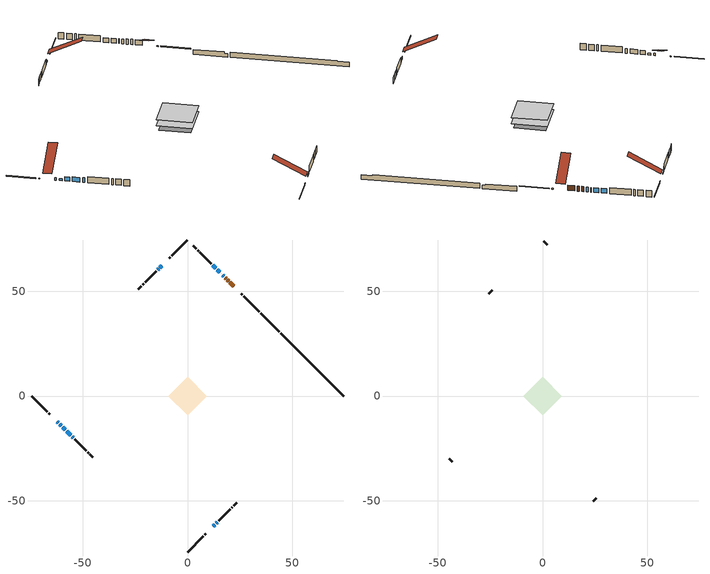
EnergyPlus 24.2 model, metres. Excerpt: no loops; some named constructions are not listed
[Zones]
conditioned space
 floor adiabatic (AdiabaticFloorConstruction): -9.15,0 0,9.15 9.15,0 0,-9.15 z0.38
 floor foundation (Slab1 construction): -8.06,0 0,8.06 8.06,0 0,-8.06 z-1.68
 floor foundation (Slab1 construction 1): -4.34,0 0,4.34 4.34,0 0,-4.34 z-1.68
 wall outside (RimJoist1 construction): 0,-74.46 7.6,-66.86 / -74.46,0 -66.86,-7.6 / 0,74.46 -7.6,66.86 / 34.35,40.11 26.75,47.71 z0.38:0.68
 wall outside (RimJoist2 construction): 8.26,-66.2 8.61,-65.85 / -66.2,-8.26 -65.85,-8.61 / -8.26,66.2 -8.61,65.85 / 26.09,48.37 25.74,48.72 z0.38:0.68
 wall outside (AdiabaticWallConstruction 1): 22.04,52.42 20.28,54.18 / 19.62,54.83 19.05,55.41 / 18.39,56.06 17.98,56.48 z0.38:2.41
 wall outside (AdiabaticWallConstruction): 17.33,57.13 16.79,57.67 / 16.13,58.33 16.06,58.4 / 15.4,59.06 14.15,60.31 / 13.49,60.97 12.05,62.41 / -13.83,60.63 -14.19,60.27 / -57.63,-16.83 -55.69,-18.77 / -55.03,-19.42 -54.42,-20.04 z0.38:2.21; -62.15,-12.31 -61.65,-12.81 z0.38:1.3; 12.31,-62.15 12.96,-61.5 z0.38:1.35; -12.31,62.15 -13.17,61.29 z0.38:0.84; -60.99,-13.47 -60.24,-14.22 / 13.61,-60.85 14.26,-60.2 z0.38:1.09; -59.58,-14.88 -58.29,-16.17 z0.38:2.06
 wall outside (Wall1 construction): 14.91,-59.54 20.35,-54.11 / -53.77,-20.69 -48.33,-26.13 / -14.84,59.62 -20.28,54.18 / 11.4,63.06 5.96,68.5 z0.38:2.82
 wall outside (Wall2 construction): 21.01,-53.45 21.43,-53.03 / -47.67,-26.79 -47.25,-27.21 / -20.94,53.52 -21.36,53.1 / 5.3,69.16 4.88,69.58 z0.38:2.82
 wall outside (Wall3 construction): 22.09,-52.37 23.5,-50.96 / -46.59,-27.87 -45.18,-29.28 / -22.02,52.44 -23.43,51.03 / 4.22,70.24 2.81,71.65 z0.38:2.82
 wall foundation (FoundationWall1 construction): 44.39,30.07,-1.68 44.39,30.07,0.38 71.45,3.01,0.38 71.45,3.01,0.07 74.46,0,0.07 74.46,0,-1.68
 wall foundation (FoundationWall2 construction): 35.01,39.45,-1.68 35.01,39.45,0.3 42.86,31.6,0.3 42.86,31.6,-0.23 43.74,30.72,-0.23 43.74,30.72,-1.68
 window (WindowConstruction 6): 17.33,57.13 16.79,57.67 z0.38:2.21
 window (WindowConstruction 8): 16.13,58.33 16.06,58.4 z0.38:2.21
 window (WindowConstruction 9): -62.15,-12.31 -61.65,-12.81 z0.38:1.29
 window (WindowConstruction 4): 15.4,59.06 14.15,60.31 z0.38:2.21
 window (WindowConstruction 5): 12.31,-62.15 12.95,-61.5 z0.38:1.35
 window (WindowConstruction 10): -12.31,62.15 -13.17,61.29 z0.38:0.84
 window (WindowConstruction 11): -60.99,-13.47 -60.24,-14.22 z0.38:1.09
 window (WindowConstruction 12): 13.61,-60.85 14.26,-60.2 z0.38:1.09
 window (WindowConstruction 7): -59.58,-14.88 -58.29,-16.17 z0.38:2.06
 window (WindowConstruction): 13.49,60.97 12.05,62.41 z0.38:2.21
 window (WindowConstruction 1): -13.83,60.63 -14.19,60.27 z0.38:2.21
 window (WindowConstruction 2): -57.63,-16.83 -55.69,-18.77 z0.38:2.21
 window (WindowConstruction 3): -55.03,-19.43 -54.42,-20.04 z0.38:2.21
 door (Door): 22.04,52.42 20.28,54.18 z0.38:2.41
 door (Door 1): 19.62,54.84 19.05,55.41 z0.38:2.41
 door (Door 2): 18.39,56.07 17.98,56.48 z0.38:2.41
 ceiling adiabatic (AdiabaticFloorConstruction): 0,-9.15 9.15,0 0,9.15 -9.15,0 z0.38
attic - vented
 floor to conditioned space (Floor1 construction Reversed): -9.15,0 0,9.15 9.15,0 0,-9.15 z2.82
 wall outside (Wall4 construction): 24.16,-50.3 25.65,-48.81 / -44.52,-29.94 -43.03,-31.43 / -24.09,50.37 -25.58,48.88 / 2.15,72.31 0.66,73.8 z0.38:2.82
 roof outside (Roof1 construction): 11.65,-62.81,2.82 3.13,-54.28,8.85 0.74,-56.67,8.85 9.27,-65.19,2.82; -62.81,-11.65,2.82 -54.28,-3.13,8.85 -56.67,-0.74,8.85 -65.19,-9.27,2.82; -11.65,62.81,2.82 -3.13,54.28,8.85 -0.74,56.67,8.85 -9.27,65.19,2.82; 22.7,51.76,2.82 14.18,43.23,8.85 16.56,40.85,8.85 25.08,49.38,2.82
[Material] Roughness=Rough; Thermal Absorptance=0.9
Name | Thickness {m} | Conductivity {W/m-K} | Density {kg/m3} | Specific Heat {J/kg-K} | Solar Absorptance | Visible Absorptance
ceiling stud and cavity | 0.1397 | 0.0759208 | 65.682 | 1177.47 | 0.7 | 0.7
gypsum board | 0.0127 | 0.160291 | 801 | 837.4 | 0.6 | 0.6
[Construction]
Floor1 construction: ceiling stud and cavity, gypsum board
[EnergyManagementSystem:Program]
infil_program: Set p_m = 0.14; Set p_s = 0.22; Set s_m = 270; Set s_s = 370; Set z_m = 9.99744; Set z_s = 2.8037998936688426; Set f_t = (((s_m/z_m)^p_m)*((z_s/s_s)^p_s)); Set Tdiff = tin_s-tout_s; Set dT = @Abs Tdiff; Set c = 0.0677; Set Cs = 0.073; Set Cw = 0.1517; Set n = 0.65; Set sft = (f_t*0.54); Set temp1 = ((c*Cw)*((sft*site_vw_s)^(2*n)))^2; Set Qinf = (((c*Cs*(dT^n))^2)+temp1)^0.5; Set Qinf = (@Max Qinf 0); Set mech_vent_house_fan_sensible_load_act = 0.0; Set mech_vent_house_fan_latent_load_act = 0.0; Set OASupInPb = out_pb_s; Set OASupInTemp = tout_s; Set OASupInW = out_wt_s; Set OASupRho = (@RhoAirFnPbTdbW OASupInPb OASupInTemp OASupInW); Set OASupCp = (@CpAirFnW OASupInW); Set OASupInEnth = (@HFnTdbW OASupInTemp OASupInW); Set ZoneTemp = tin_s; Set ZoneW = win_s; Set ZoneCp = (@CpAirFnW ZoneW); Set ZoneAirEnth = (@HFnTdbW ZoneTemp ZoneW); Set mech_vent_house_fan_cfis_act = 0.0; Set QWHV_cfis_sup = 0.0; Set QWHV_cfis_suppl_sup = 0.0; Set QWHV_cfis_suppl_exh = 0.0; Set Qrange = 0; Set Qrange = Qrange + 0.075 * mech_vent_range_fan_0_sch_s; Set Qbath = 0; Set Qdryer = 0; Set Qdryer = Qdryer + 0.00308 * clothes_dryer_exhaust_0_sch_s; Set QWHV_sup = 0.00933; Set QWHV_exh = 0.00933; Set Qsupply = QWHV_sup + QWHV_cfis_sup + QWHV_cfis_suppl_sup; Set Qexhaust = Qrange + Qbath + Qdryer + QWHV_exh + QWHV_cfis_suppl_exh; Set Qfan = (@Max Qexhaust Qsupply); Set Qducts = 0; If Qducts < 0; Set Qsupply = Qsupply - Qducts; Else; Set Qexhaust = Qexhaust + Qducts; EndIf; Set Qfan_with_ducts = (@Max Qexhaust Qsupply); Set Qimb = (@Abs (Qsupply - Qexhaust)); If Qinf + Qimb > 0; Set Qtot = Qfan_with_ducts + (Qinf^2) / (Qinf + Qimb); Else; Set Qtot = Qfan_with_ducts; EndIf; Set Qinf_adj = Qtot - Qfan; Set infil_flow_act = Qinf_adj; Set infil_program_Qinf = Qinf_adj; Set infil_program_Qfan = Qfan; Set Qload = Qfan; Set Effectiveness_Sens = 0.0; Set Effectiveness_Lat = 0.0; Set Fan_MFR = Qload * OASupRho; Set ZoneInEnth = OASupInEnth; Set ZoneInTemp = OASupInTemp; If Qload > 0; Set Effectiveness_Sens = Effectiveness_Sens + 0.0093 / Qload * 0.5912295009261301; Set Effectiveness_Lat = Effectiveness_Lat + 0.0093 / Qload * 0.0; EndIf; Set ERVCpMin = (@Min OASupCp ZoneCp); Set ERVSupOutTemp = OASupInTemp + ERVCpMin/OASupCp * Effectiveness_Sens * (ZoneTemp - OASupInTemp); Set ERVSupOutW = OASupInW + ERVCpMin/OASupCp * Effectiveness_Lat * (ZoneW - OASupInW); Set ERVSupOutEnth = (@HFnTdbW ERVSupOutTemp ERVSupOutW); Set ERVSensHeatTrans = Fan_MFR * OASupCp * (ERVSupOutTemp - OASupInTemp); Set ERVTotalHeatTrans = Fan_MFR * (ERVSupOutEnth - OASupInEnth); Set ERVLatHeatTrans = ERVTotalHeatTrans - ERVSensHeatTrans; Set ZoneInEnth = ERVSupOutEnth; Set ZoneInTemp = ERVSupOutTemp; Set FanTotalToCond = Fan_MFR * (ZoneInEnth - ZoneAirEnth); Set FanSensToCond = Fan_MFR * ZoneCp * (ZoneInTemp - ZoneTemp); Set FanLatToCond = FanTotalToCond - FanSensToCond; Set mech_vent_house_fan_sensible_load_act = mech_vent_house_fan_sensible_load_act + FanSensToCond; Set mech_vent_house_fan_latent_load_act = mech_vent_house_fan_latent_load_act + FanLatToCond
unmet_hours_program: Set htg_unmet_hours = 0; Set clg_unmet_hours = 0; Set unit_htg_unmet_hours = 0; If ((DayOfYear >= 1) && (DayOfYear <= 365)); Set unit_htg_unmet_hours = unit_htg_unmet_hours + conditioned_space_htg_unmet_s; If unit_htg_unmet_hours > htg_unmet_hours; Set htg_unmet_hours = unit_htg_unmet_hours; EndIf; EndIf
water_heater_EC_adj: If WarmupFlag == 0; Set dhw_e_cons = water_heater_energy + water_heater_on_cycle_parasitic + water_heater_off_cycle_parasitic; Set water_heater_ec_adj_act = 0.0 * dhw_e_cons / 1; EndIf
[EnergyManagementSystem:ProgramCallingManager]
boiler_hydronic_pump_disaggregate_program_calling_manager: EndOfSystemTimestepBeforeHVACReporting; boiler_hydronic_pump_disaggregate_program
boiler_hydronic_pump_power_program_calling_manager: EndOfSystemTimestepBeforeHVACReporting; boiler_hydronic_pump_power_program
component_loads_program_calling_manager: EndOfZoneTimestepAfterZoneReporting; component_loads_program
fridge_schedule_program_calling_manager: BeginZoneTimestepAfterInitHeatBalance; fridge_schedule_program
infil_program_calling_manager: BeginZoneTimestepAfterInitHeatBalance; infil_program
natural_vent_program_calling_manager: BeginZoneTimestepAfterInitHeatBalance; natural_vent_program
total_airflows_program_calling_manager: EndOfZoneTimestepAfterZoneReporting; total_airflows_program
total_loads_program_calling_manager: EndOfZoneTimestepAfterZoneReporting; total_loads_program
unit_heater_supply_fan_disaggregate_program_calling_manager: EndOfSystemTimestepBeforeHVACReporting; unit_heater_supply_fan_disaggregate_program
unmet_hours_program_calling_manager: EndOfZoneTimestepBeforeZoneReporting; unmet_hours_program
water_heater_EC_adj_ProgramManager: EndOfSystemTimestepBeforeHVACReporting; water_heater_EC_adj
[EnergyManagementSystem:OutputVariable] Type of Data in Variable=Summed
Name | EMS Variable | Update Frequency | EMS Program or Subroutine | Units
boiler hydronic pump disaggregate htg primary | boiler_hydronic_pump_primary_htg | SystemTimestep | boiler_hydronic_pump_disaggregate_program | J
unit heater supply fan disaggregate htg primary | unit_heater_supply_fan_primary_htg | SystemTimestep | unit_heater_supply_fan_disaggregate_program | J
loads_htg_tot_peakload_outvar; loads_htg_tot_annual_outvar; Energy Management System Output Variable 1; Energy Management System Output Variable 45 | loads_htg_tot | ZoneTimestep | total_loads_program | J
loads_clg_tot_peakload_outvar; loads_clg_tot_annual_outvar; Energy Management System Output Variable 2; Energy Management System Output Variable 46 | loads_clg_tot | ZoneTimestep | total_loads_program | J
htg_unmet_hours_annual_outvar; Energy Management System Output Variable 3 | htg_unmet_hours | ZoneTimestep | unmet_hours_program | hr
clg_unmet_hours_annual_outvar; Energy Management System Output Variable 4 | clg_unmet_hours | ZoneTimestep | unmet_hours_program | hr
loads_htg_roofs_annual_outvar; Energy Management System Output Variable 5 | loads_htg_roofs | ZoneTimestep | component_loads_program | J
loads_htg_ceilings_annual_outvar; Energy Management System Output Variable 6 | loads_htg_ceilings | ZoneTimestep | component_loads_program | J
loads_htg_walls_annual_outvar; Energy Management System Output Variable 7 | loads_htg_walls | ZoneTimestep | component_loads_program | J
loads_htg_rim_joists_annual_outvar; Energy Management System Output Variable 8 | loads_htg_rim_joists | ZoneTimestep | component_loads_program | J
loads_htg_foundation_walls_annual_outvar; Energy Management System Output Variable 9 | loads_htg_foundation_walls | ZoneTimestep | component_loads_program | J
loads_htg_doors_annual_outvar; Energy Management System Output Variable 10 | loads_htg_doors | ZoneTimestep | component_loads_program | J
loads_htg_windows_conduction_annual_outvar; Energy Management System Output Variable 11 | loads_htg_windows_conduction | ZoneTimestep | component_loads_program | J
loads_htg_windows_solar_annual_outvar; Energy Management System Output Variable 12 | loads_htg_windows_solar | ZoneTimestep | component_loads_program | J
loads_htg_skylights_conduction_annual_outvar; Energy Management System Output Variable 13 | loads_htg_skylights_conduction | ZoneTimestep | component_loads_program | J
loads_htg_skylights_solar_annual_outvar; Energy Management System Output Variable 14 | loads_htg_skylights_solar | ZoneTimestep | component_loads_program | J
loads_htg_floors_annual_outvar; Energy Management System Output Variable 15 | loads_htg_floors | ZoneTimestep | component_loads_program | J
loads_htg_slabs_annual_outvar; Energy Management System Output Variable 16 | loads_htg_slabs | ZoneTimestep | component_loads_program | J
loads_htg_internal_mass_annual_outvar; Energy Management System Output Variable 17 | loads_htg_internal_mass | ZoneTimestep | component_loads_program | J
loads_htg_infil_annual_outvar; Energy Management System Output Variable 18 | loads_htg_infil | ZoneTimestep | component_loads_program | J
loads_htg_natvent_annual_outvar; Energy Management System Output Variable 19 | loads_htg_natvent | ZoneTimestep | component_loads_program | J
loads_htg_mechvent_annual_outvar; Energy Management System Output Variable 20 | loads_htg_mechvent | ZoneTimestep | component_loads_program | J
loads_htg_whf_annual_outvar; Energy Management System Output Variable 21 | loads_htg_whf | ZoneTimestep | component_loads_program | J
loads_htg_ducts_annual_outvar; Energy Management System Output Variable 22 | loads_htg_ducts | ZoneTimestep | component_loads_program | J
loads_htg_intgains_annual_outvar; Energy Management System Output Variable 23 | loads_htg_intgains | ZoneTimestep | component_loads_program | J
loads_htg_lighting_annual_outvar; Energy Management System Output Variable 24 | loads_htg_lighting | ZoneTimestep | component_loads_program | J
loads_clg_roofs_annual_outvar; Energy Management System Output Variable 25 | loads_clg_roofs | ZoneTimestep | component_loads_program | J
loads_clg_ceilings_annual_outvar; Energy Management System Output Variable 26 | loads_clg_ceilings | ZoneTimestep | component_loads_program | J
loads_clg_walls_annual_outvar; Energy Management System Output Variable 27 | loads_clg_walls | ZoneTimestep | component_loads_program | J
loads_clg_rim_joists_annual_outvar; Energy Management System Output Variable 28 | loads_clg_rim_joists | ZoneTimestep | component_loads_program | J
loads_clg_foundation_walls_annual_outvar; Energy Management System Output Variable 29 | loads_clg_foundation_walls | ZoneTimestep | component_loads_program | J
loads_clg_doors_annual_outvar; Energy Management System Output Variable 30 | loads_clg_doors | ZoneTimestep | component_loads_program | J
loads_clg_windows_conduction_annual_outvar; Energy Management System Output Variable 31 | loads_clg_windows_conduction | ZoneTimestep | component_loads_program | J
loads_clg_windows_solar_annual_outvar; Energy Management System Output Variable 32 | loads_clg_windows_solar | ZoneTimestep | component_loads_program | J
loads_clg_skylights_conduction_annual_outvar; Energy Management System Output Variable 33 | loads_clg_skylights_conduction | ZoneTimestep | component_loads_program | J
loads_clg_skylights_solar_annual_outvar; Energy Management System Output Variable 34 | loads_clg_skylights_solar | ZoneTimestep | component_loads_program | J
loads_clg_floors_annual_outvar; Energy Management System Output Variable 35 | loads_clg_floors | ZoneTimestep | component_loads_program | J
loads_clg_slabs_annual_outvar; Energy Management System Output Variable 36 | loads_clg_slabs | ZoneTimestep | component_loads_program | J
loads_clg_internal_mass_annual_outvar; Energy Management System Output Variable 37 | loads_clg_internal_mass | ZoneTimestep | component_loads_program | J
loads_clg_infil_annual_outvar; Energy Management System Output Variable 38 | loads_clg_infil | ZoneTimestep | component_loads_program | J
loads_clg_natvent_annual_outvar; Energy Management System Output Variable 39 | loads_clg_natvent | ZoneTimestep | component_loads_program | J
loads_clg_mechvent_annual_outvar; Energy Management System Output Variable 40 | loads_clg_mechvent | ZoneTimestep | component_loads_program | J
loads_clg_whf_annual_outvar; Energy Management System Output Variable 41 | loads_clg_whf | ZoneTimestep | component_loads_program | J
loads_clg_ducts_annual_outvar; Energy Management System Output Variable 42 | loads_clg_ducts | ZoneTimestep | component_loads_program | J
loads_clg_intgains_annual_outvar; Energy Management System Output Variable 43 | loads_clg_intgains | ZoneTimestep | component_loads_program | J
loads_clg_lighting_annual_outvar; Energy Management System Output Variable 44 | loads_clg_lighting | ZoneTimestep | component_loads_program | J
[Schedule:Day:Interval]
interior lighting schedule day: No, 01:00, 0.108182, 04:00, 0.0901515, 05:00, 0.0991667, 06:00, 0.162273, 07:00, 0.270455, 08:00, 0.342576, 10:00, 0.369621, 11:00, 0.351591, 12:00, 0.333561, 13:00, 0.324545, 14:00, 0.31553, 15:00, 0.333561, 16:00, 0.369621, 17:00, 0.450758, 18:00, 0.585985, 19:00, 0.775303, 20:00, 0.955606, 21:00, 0.991667, 22:00, 0.712197, 23:00, 0.360606, 24:00, 0.162273
interior lighting schedule day 1: No, 01:00, 0.100909, 04:00, 0.0840909, 05:00, 0.0925, 06:00, 0.151364, 07:00, 0.252273, 08:00, 0.319545, 10:00, 0.344773, 11:00, 0.327955, 12:00, 0.311136, 13:00, 0.302727, 14:00, 0.294318, 15:00, 0.311136, 16:00, 0.344773, 17:00, 0.420455, 18:00, 0.546591, 19:00, 0.723182, 20:00, 0.891364, 21:00, 0.925, 22:00, 0.664318, 23:00, 0.336364, 24:00, 0.151364
interior lighting schedule day 2: No, 01:00, 0.0927273, 04:00, 0.0772727, 05:00, 0.085, 06:00, 0.139091, 07:00, 0.231818, 08:00, 0.293636, 10:00, 0.316818, 11:00, 0.301364, 12:00, 0.285909, 13:00, 0.278182, 14:00, 0.270455, 15:00, 0.285909, 16:00, 0.316818, 17:00, 0.386364, 18:00, 0.502273, 19:00, 0.664545, 20:00, 0.819091, 21:00, 0.85, 22:00, 0.610455, 23:00, 0.309091, 24:00, 0.139091
interior lighting schedule day 3: No, 01:00, 0.0845455, 04:00, 0.0704545, 05:00, 0.0775, 06:00, 0.126818, 07:00, 0.211364, 08:00, 0.267727, 10:00, 0.288864, 11:00, 0.274773, 12:00, 0.260682, 13:00, 0.253636, 14:00, 0.246591, 15:00, 0.260682, 16:00, 0.288864, 17:00, 0.352273, 18:00, 0.457955, 19:00, 0.605909, 20:00, 0.746818, 21:00, 0.775, 22:00, 0.556591, 23:00, 0.281818, 24:00, 0.126818
interior lighting schedule day 4: No, 01:00, 0.0763636, 04:00, 0.0636364, 05:00, 0.07, 06:00, 0.114545, 07:00, 0.190909, 08:00, 0.241818, 10:00, 0.260909, 11:00, 0.248182, 12:00, 0.235455, 13:00, 0.229091, 14:00, 0.222727, 15:00, 0.235455, 16:00, 0.260909, 17:00, 0.318182, 18:00, 0.413636, 19:00, 0.547273, 20:00, 0.674545, 21:00, 0.7, 22:00, 0.502727, 23:00, 0.254545, 24:00, 0.114545
interior lighting schedule day 5: No, 01:00, 0.0727273, 04:00, 0.0606061, 05:00, 0.0666667, 06:00, 0.109091, 07:00, 0.181818, 08:00, 0.230303, 10:00, 0.248485, 11:00, 0.236364, 12:00, 0.224242, 13:00, 0.218182, 14:00, 0.212121, 15:00, 0.224242, 16:00, 0.248485, 17:00, 0.30303, 18:00, 0.393939, 19:00, 0.521212, 20:00, 0.642424, 21:00, 0.666667, 22:00, 0.478788, 23:00, 0.242424, 24:00, 0.109091
interior lighting schedule day 6: No, 01:00, 0.0745455, 04:00, 0.0621212, 05:00, 0.0683333, 06:00, 0.111818, 07:00, 0.186364, 08:00, 0.236061, 10:00, 0.254697, 11:00, 0.242273, 12:00, 0.229848, 13:00, 0.223636, 14:00, 0.217424, 15:00, 0.229848, 16:00, 0.254697, 17:00, 0.310606, 18:00, 0.403788, 19:00, 0.534242, 20:00, 0.658485, 21:00, 0.683333, 22:00, 0.490758, 23:00, 0.248485, 24:00, 0.111818
interior lighting schedule day 7: No, 01:00, 0.08, 04:00, 0.0666667, 05:00, 0.0733333, 06:00, 0.12, 07:00, 0.2, 08:00, 0.253333, 10:00, 0.273333, 11:00, 0.26, 12:00, 0.246667, 13:00, 0.24, 14:00, 0.233333, 15:00, 0.246667, 16:00, 0.273333, 17:00, 0.333333, 18:00, 0.433333, 19:00, 0.573333, 20:00, 0.706667, 21:00, 0.733333, 22:00, 0.526667, 23:00, 0.266667, 24:00, 0.12
interior lighting schedule day 8: No, 01:00, 0.0890909, 04:00, 0.0742424, 05:00, 0.0816667, 06:00, 0.133636, 07:00, 0.222727, 08:00, 0.282121, 10:00, 0.304394, 11:00, 0.289545, 12:00, 0.274697, 13:00, 0.267273, 14:00, 0.259848, 15:00, 0.274697, 16:00, 0.304394, 17:00, 0.371212, 18:00, 0.482576, 19:00, 0.638485, 20:00, 0.78697, 21:00, 0.816667, 22:00, 0.586515, 23:00, 0.29697, 24:00, 0.133636
interior lighting schedule day 9: No, 01:00, 0.0972727, 04:00, 0.0810606, 05:00, 0.0891667, 06:00, 0.145909, 07:00, 0.243182, 08:00, 0.30803, 10:00, 0.332348, 11:00, 0.316136, 12:00, 0.299924, 13:00, 0.291818, 14:00, 0.283712, 15:00, 0.299924, 16:00, 0.332348, 17:00, 0.405303, 18:00, 0.526894, 19:00, 0.697121, 20:00, 0.859242, 21:00, 0.891667, 22:00, 0.640379, 23:00, 0.324242, 24:00, 0.145909
interior lighting schedule day 10: No, 01:00, 0.105455, 04:00, 0.0878788, 05:00, 0.0966667, 06:00, 0.158182, 07:00, 0.263636, 08:00, 0.333939, 10:00, 0.360303, 11:00, 0.342727, 12:00, 0.325152, 13:00, 0.316364, 14:00, 0.307576, 15:00, 0.325152, 16:00, 0.360303, 17:00, 0.439394, 18:00, 0.571212, 19:00, 0.755758, 20:00, 0.931515, 21:00, 0.966667, 22:00, 0.694242, 23:00, 0.351515, 24:00, 0.158182
interior lighting schedule day 11: No, 01:00, 0.109091, 04:00, 0.0909091, 05:00, 0.1, 06:00, 0.163636, 07:00, 0.272727, 08:00, 0.345455, 10:00, 0.372727, 11:00, 0.354545, 12:00, 0.336364, 13:00, 0.327273, 14:00, 0.318182, 15:00, 0.336364, 16:00, 0.372727, 17:00, 0.454545, 18:00, 0.590909, 19:00, 0.781818, 20:00, 0.963636, 21:00, 1, 22:00, 0.718182, 23:00, 0.363636, 24:00, 0.163636
interior lighting schedule default day; occupants schedule default day; clothes dryer schedule default day; cooking range schedule default day; mech vent range fan 0 schedule default day; misc plug loads schedule default day; general water use schedule default day; clothes dryer exhaust 0 schedule default day; cooling season schedule day; cooling season schedule day 2; cooling season schedule default day; exterior lighting schedule default day; natural vent schedule default day: No, 24:00, 0
occupants schedule day: No, 05:00, 0.426829, 06:00, 0.719512, 07:00, 1, 08:00, 0.670732, 09:00, 0.329268, 14:00, 0.170732, 15:00, 0.231707, 16:00, 0.329268, 17:00, 0.5, 18:00, 0.670732, 19:00, 0.829268, 21:00, 1, 22:00, 0.853659, 23:00, 0.646341, 24:00, 0.426829
clothes dryer schedule day; clothes dryer exhaust 0 schedule day: No, 01:00, 0.123457, 02:00, 0.0740741, 03:00, 0.0493827, 04:00, 0.0246914, 05:00, 0.0493827, 06:00, 0.0740741, 07:00, 0.197531, 08:00, 0.395062, 09:00, 0.592593, 10:00, 0.839506, 11:00, 0.962963, 12:00, 1, 13:00, 0.91358, 14:00, 0.82716, 15:00, 0.716049, 16:00, 0.753086, 17:00, 0.679012, 18:00, 0.666667, 20:00, 0.62963, 21:00, 0.641975, 22:00, 0.666667, 23:00, 0.54321, 24:00, 0.296296
cooking range schedule day: No, 05:00, 0.0597015, 06:00, 0.11194, 07:00, 0.171642, 08:00, 0.291045, 11:00, 0.343284, 12:00, 0.402985, 13:00, 0.462687, 14:00, 0.343284, 15:00, 0.291045, 16:00, 0.402985, 17:00, 0.567164, 18:00, 1, 19:00, 0.850746, 20:00, 0.432836, 21:00, 0.291045, 22:00, 0.231343, 23:00, 0.171642, 24:00, 0.11194
mech vent range fan 0 schedule day: No, 18:00, 0, 19:00, 1, 20:00, 0.2, 24:00, 0
misc plug loads schedule day: No, 06:00, 0.705882, 07:00, 0.745098, 08:00, 0.803922, 15:00, 0.823529, 16:00, 0.862745, 17:00, 0.921569, 18:00, 0.980392, 19:00, 1, 20:00, 0.980392, 21:00, 0.941176, 22:00, 0.862745, 23:00, 0.784314, 24:00, 0.72549
general water use schedule day: No, 01:00, 0.315068, 03:00, 0.287671, 04:00, 0.342466, 05:00, 0.369863, 06:00, 0.520548, 07:00, 0.60274, 08:00, 0.534247, 10:00, 0.506849, 11:00, 0.465753, 14:00, 0.479452, 15:00, 0.534247, 16:00, 0.589041, 17:00, 0.69863, 18:00, 0.876712, 19:00, 0.890411, 20:00, 0.986301, 21:00, 1, 22:00, 0.863014, 23:00, 0.616438, 24:00, 0.465753
cooling season schedule day 1: No, 24:00, 1
exterior lighting schedule day: No, 01:00, 0.566667, 03:00, 0.524167, 05:00, 0.495833, 06:00, 0.5525, 07:00, 0.623333, 08:00, 0.580833, 09:00, 0.439167, 10:00, 0.354167, 12:00, 0.34, 13:00, 0.354167, 14:00, 0.396667, 15:00, 0.425, 16:00, 0.495833, 17:00, 0.623333, 18:00, 0.793333, 19:00, 0.906667, 20:00, 0.963333, 21:00, 0.991667, 22:00, 0.920833, 23:00, 0.793333, 24:00, 0.665833
exterior lighting schedule day 1: No, 01:00, 0.528571, 03:00, 0.488929, 05:00, 0.4625, 06:00, 0.515357, 07:00, 0.581429, 08:00, 0.541786, 09:00, 0.409643, 10:00, 0.330357, 12:00, 0.317143, 13:00, 0.330357, 14:00, 0.37, 15:00, 0.396429, 16:00, 0.4625, 17:00, 0.581429, 18:00, 0.74, 19:00, 0.845714, 20:00, 0.898571, 21:00, 0.925, 22:00, 0.858929, 23:00, 0.74, 24:00, 0.621071
exterior lighting schedule day 10: No, 01:00, 0.552381, 03:00, 0.510952, 05:00, 0.483333, 06:00, 0.538571, 07:00, 0.607619, 08:00, 0.56619, 09:00, 0.428095, 10:00, 0.345238, 12:00, 0.331429, 13:00, 0.345238, 14:00, 0.386667, 15:00, 0.414286, 16:00, 0.483333, 17:00, 0.607619, 18:00, 0.773333, 19:00, 0.88381, 20:00, 0.939048, 21:00, 0.966667, 22:00, 0.897619, 23:00, 0.773333, 24:00, 0.649048
exterior lighting schedule day 11: No, 01:00, 0.571429, 03:00, 0.528571, 05:00, 0.5, 06:00, 0.557143, 07:00, 0.628571, 08:00, 0.585714, 09:00, 0.442857, 10:00, 0.357143, 12:00, 0.342857, 13:00, 0.357143, 14:00, 0.4, 15:00, 0.428571, 16:00, 0.5, 17:00, 0.628571, 18:00, 0.8, 19:00, 0.914286, 20:00, 0.971429, 21:00, 1, 22:00, 0.928571, 23:00, 0.8, 24:00, 0.671429
exterior lighting schedule day 2: No, 01:00, 0.485714, 03:00, 0.449286, 05:00, 0.425, 06:00, 0.473571, 07:00, 0.534286, 08:00, 0.497857, 09:00, 0.376429, 10:00, 0.303571, 12:00, 0.291429, 13:00, 0.303571, 14:00, 0.34, 15:00, 0.364286, 16:00, 0.425, 17:00, 0.534286, 18:00, 0.68, 19:00, 0.777143, 20:00, 0.825714, 21:00, 0.85, 22:00, 0.789286, 23:00, 0.68, 24:00, 0.570714
exterior lighting schedule day 3: No, 01:00, 0.442857, 03:00, 0.409643, 05:00, 0.3875, 06:00, 0.431786, 07:00, 0.487143, 08:00, 0.453929, 09:00, 0.343214, 10:00, 0.276786, 12:00, 0.265714, 13:00, 0.276786, 14:00, 0.31, 15:00, 0.332143, 16:00, 0.3875, 17:00, 0.487143, 18:00, 0.62, 19:00, 0.708571, 20:00, 0.752857, 21:00, 0.775, 22:00, 0.719643, 23:00, 0.62, 24:00, 0.520357
exterior lighting schedule day 4: No, 01:00, 0.4, 03:00, 0.37, 05:00, 0.35, 06:00, 0.39, 07:00, 0.44, 08:00, 0.41, 09:00, 0.31, 10:00, 0.25, 12:00, 0.24, 13:00, 0.25, 14:00, 0.28, 15:00, 0.3, 16:00, 0.35, 17:00, 0.44, 18:00, 0.56, 19:00, 0.64, 20:00, 0.68, 21:00, 0.7, 22:00, 0.65, 23:00, 0.56, 24:00, 0.47
exterior lighting schedule day 5: No, 01:00, 0.380952, 03:00, 0.352381, 05:00, 0.333333, 06:00, 0.371429, 07:00, 0.419048, 08:00, 0.390476, 09:00, 0.295238, 10:00, 0.238095, 12:00, 0.228571, 13:00, 0.238095, 14:00, 0.266667, 15:00, 0.285714, 16:00, 0.333333, 17:00, 0.419048, 18:00, 0.533333, 19:00, 0.609524, 20:00, 0.647619, 21:00, 0.666667, 22:00, 0.619048, 23:00, 0.533333, 24:00, 0.447619
exterior lighting schedule day 6: No, 01:00, 0.390476, 03:00, 0.36119, 05:00, 0.341667, 06:00, 0.380714, 07:00, 0.429524, 08:00, 0.400238, 09:00, 0.302619, 10:00, 0.244048, 12:00, 0.234286, 13:00, 0.244048, 14:00, 0.273333, 15:00, 0.292857, 16:00, 0.341667, 17:00, 0.429524, 18:00, 0.546667, 19:00, 0.624762, 20:00, 0.66381, 21:00, 0.683333, 22:00, 0.634524, 23:00, 0.546667, 24:00, 0.45881
exterior lighting schedule day 7: No, 01:00, 0.419048, 03:00, 0.387619, 05:00, 0.366667, 06:00, 0.408571, 07:00, 0.460952, 08:00, 0.429524, 09:00, 0.324762, 10:00, 0.261905, 12:00, 0.251429, 13:00, 0.261905, 14:00, 0.293333, 15:00, 0.314286, 16:00, 0.366667, 17:00, 0.460952, 18:00, 0.586667, 19:00, 0.670476, 20:00, 0.712381, 21:00, 0.733333, 22:00, 0.680952, 23:00, 0.586667, 24:00, 0.492381
exterior lighting schedule day 8: No, 01:00, 0.466667, 03:00, 0.431667, 05:00, 0.408333, 06:00, 0.455, 07:00, 0.513333, 08:00, 0.478333, 09:00, 0.361667, 10:00, 0.291667, 12:00, 0.28, 13:00, 0.291667, 14:00, 0.326667, 15:00, 0.35, 16:00, 0.408333, 17:00, 0.513333, 18:00, 0.653333, 19:00, 0.746667, 20:00, 0.793333, 21:00, 0.816667, 22:00, 0.758333, 23:00, 0.653333, 24:00, 0.548333
exterior lighting schedule day 9: No, 01:00, 0.509524, 03:00, 0.47131, 05:00, 0.445833, 06:00, 0.496786, 07:00, 0.560476, 08:00, 0.522262, 09:00, 0.394881, 10:00, 0.318452, 12:00, 0.305714, 13:00, 0.318452, 14:00, 0.356667, 15:00, 0.382143, 16:00, 0.445833, 17:00, 0.560476, 18:00, 0.713333, 19:00, 0.815238, 20:00, 0.86619, 21:00, 0.891667, 22:00, 0.827976, 23:00, 0.713333, 24:00, 0.59869
[Schedule:Week:Daily]
clothes dryer exhaust 0 schedule Week Rule - Jan1-Dec31: clothes dryer exhaust 0 schedule day, clothes dryer exhaust 0 schedule day, clothes dryer exhaust 0 schedule day, clothes dryer exhaust 0 schedule day, clothes dryer exhaust 0 schedule day, clothes dryer exhaust 0 schedule day, clothes dryer exhaust 0 schedule day, clothes dryer exhaust 0 schedule default day, clothes dryer exhaust 0 schedule default day, clothes dryer exhaust 0 schedule default day, clothes dryer exhaust 0 schedule default day, clothes dryer exhaust 0 schedule default day
cooling season schedule Week Rule - Jan1-May26: cooling season schedule day, cooling season schedule day, cooling season schedule day, cooling season schedule day, cooling season schedule day, cooling season schedule day, cooling season schedule day, cooling season schedule default day, cooling season schedule default day, cooling season schedule default day, cooling season schedule default day, cooling season schedule default day
cooling season schedule Week Rule - May27-Jun2: cooling season schedule day, cooling season schedule day, cooling season schedule day, cooling season schedule day, cooling season schedule day, cooling season schedule day 1, cooling season schedule day 1, cooling season schedule default day, cooling season schedule default day, cooling season schedule default day, cooling season schedule default day, cooling season schedule default day
cooling season schedule Week Rule - Jun3-Aug25: cooling season schedule day 1, cooling season schedule day 1, cooling season schedule day 1, cooling season schedule day 1, cooling season schedule day 1, cooling season schedule day 1, cooling season schedule day 1, cooling season schedule default day, cooling season schedule default day, cooling season schedule default day, cooling season schedule default day, cooling season schedule default day
cooling season schedule Week Rule - Aug26-Sep1: cooling season schedule day 1, cooling season schedule day 1, cooling season schedule day 1, cooling season schedule day 1, cooling season schedule day 1, cooling season schedule day 1, cooling season schedule day 2, cooling season schedule default day, cooling season schedule default day, cooling season schedule default day, cooling season schedule default day, cooling season schedule default day
cooling season schedule Week Rule - Sep2-Dec31: cooling season schedule day 2, cooling season schedule day 2, cooling season schedule day 2, cooling season schedule day 2, cooling season schedule day 2, cooling season schedule day 2, cooling season schedule day 2, cooling season schedule default day, cooling season schedule default day, cooling season schedule default day, cooling season schedule default day, cooling season schedule default day
exterior lighting schedule Week Rule - Sep2-Sep29: exterior lighting schedule day 8, exterior lighting schedule day 8, exterior lighting schedule day 8, exterior lighting schedule day 8, exterior lighting schedule day 8, exterior lighting schedule day 8, exterior lighting schedule day 8, exterior lighting schedule default day, exterior lighting schedule default day, exterior lighting schedule default day, exterior lighting schedule default day, exterior lighting schedule default day
exterior lighting schedule Week Rule - Sep30-Oct6: exterior lighting schedule day 8, exterior lighting schedule day 9, exterior lighting schedule day 9, exterior lighting schedule day 9, exterior lighting schedule day 9, exterior lighting schedule day 9, exterior lighting schedule day 9, exterior lighting schedule default day, exterior lighting schedule default day, exterior lighting schedule default day, exterior lighting schedule default day, exterior lighting schedule default day
exterior lighting schedule Week Rule - Oct7-Oct27: exterior lighting schedule day 9, exterior lighting schedule day 9, exterior lighting schedule day 9, exterior lighting schedule day 9, exterior lighting schedule day 9, exterior lighting schedule day 9, exterior lighting schedule day 9, exterior lighting schedule default day, exterior lighting schedule default day, exterior lighting schedule default day, exterior lighting schedule default day, exterior lighting schedule default day
exterior lighting schedule Week Rule - Oct28-Nov3: exterior lighting schedule day 9, exterior lighting schedule day 9, exterior lighting schedule day 9, exterior lighting schedule day 9, exterior lighting schedule day 10, exterior lighting schedule day 10, exterior lighting schedule day 10, exterior lighting schedule default day, exterior lighting schedule default day, exterior lighting schedule default day, exterior lighting schedule default day, exterior lighting schedule default day
exterior lighting schedule Week Rule - Nov4-Nov24: exterior lighting schedule day 10, exterior lighting schedule day 10, exterior lighting schedule day 10, exterior lighting schedule day 10, exterior lighting schedule day 10, exterior lighting schedule day 10, exterior lighting schedule day 10, exterior lighting schedule default day, exterior lighting schedule default day, exterior lighting schedule default day, exterior lighting schedule default day, exterior lighting schedule default day
exterior lighting schedule Week Rule - Nov25-Dec1: exterior lighting schedule day 10, exterior lighting schedule day 10, exterior lighting schedule day 10, exterior lighting schedule day 10, exterior lighting schedule day 10, exterior lighting schedule day 10, exterior lighting schedule day 11, exterior lighting schedule default day, exterior lighting schedule default day, exterior lighting schedule default day, exterior lighting schedule default day, exterior lighting schedule default day
exterior lighting schedule Week Rule - Dec2-Dec31: exterior lighting schedule day 11, exterior lighting schedule day 11, exterior lighting schedule day 11, exterior lighting schedule day 11, exterior lighting schedule day 11, exterior lighting schedule day 11, exterior lighting schedule day 11, exterior lighting schedule default day, exterior lighting schedule default day, exterior lighting schedule default day, exterior lighting schedule default day, exterior lighting schedule default day
natural vent schedule Week Rule - Jan1-Dec31: natural vent schedule default day, natural vent schedule default day, natural vent schedule default day, natural vent schedule default day, natural vent schedule default day, natural vent schedule default day, natural vent schedule default day, natural vent schedule default day, natural vent schedule default day, natural vent schedule default day, natural vent schedule default day, natural vent schedule default day
[Schedule:Year]
clothes dryer exhaust 0 schedule: clothes dryer exhaust 0 schedule Week Rule - Jan1-Dec31, 1, 1, 12, 31
cooling season schedule: cooling season schedule Week Rule - Jan1-May26, 1, 1, 5, 26, cooling season schedule Week Rule - May27-Jun2, 5, 27, 6, 2, cooling season schedule Week Rule - Jun3-Aug25, 6, 3, 8, 25, cooling season schedule Week Rule - Aug26-Sep1, 8, 26, 9, 1, cooling season schedule Week Rule - Sep2-Dec31, 9, 2, 12, 31
natural vent schedule: natural vent schedule Week Rule - Jan1-Dec31, 1, 1, 12, 31
